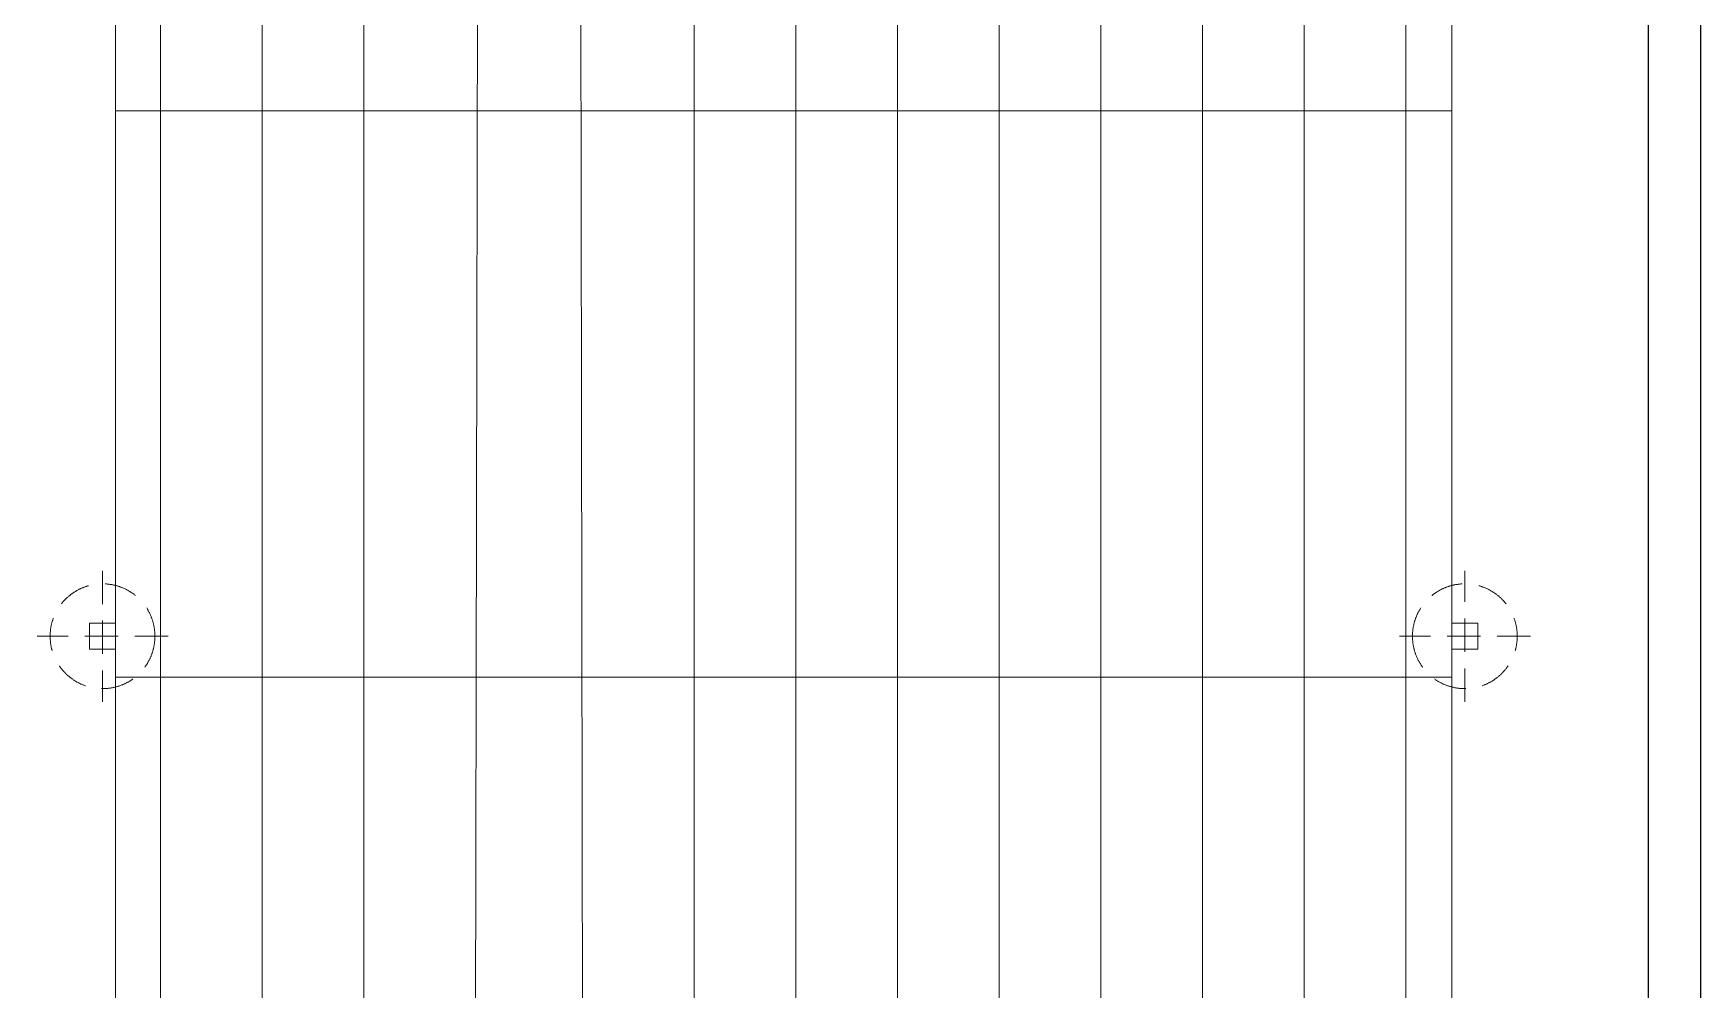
# Model space of a CAD drawing. Extents: x -3873 to 164127, y 7129 to 96529.
# Drawn here: x 75653 to 82017, y 62555 to 66205 of the extents above; entities that cross this region are included whole.
import ezdxf

# ---------------------------------------------------------------- set-up
doc = ezdxf.new("R2010")
doc.units = 0
doc.linetypes.add('HIDDEN', pattern=[9.525, 6.35, -3.175])
doc.layers.get('0').update_dxf_attribs({"linetype": 'CONTINUOUS'})
doc.layers.add('BUILDING', color=2, linetype='CONTINUOUS')
doc.layers.add('LOGISTICS', color=3, linetype='CONTINUOUS')
doc.layers.add('LAYOUT Kromeka', color=1, linetype='CONTINUOUS', lineweight=5)

# ---------------------------------------------------------------- blocks, each defined once
blk = doc.blocks.new('chilling_column100')
at = {"color": 4, "linetype": 'HIDDEN', "ltscale": 20}
for p, q in [((0, -250), (0, 250)), ((-250, 0), (250, 0))]:
    blk.add_line(p, q, dxfattribs=at)
at = {"color": 1, "linetype": 'Continuous', "ltscale": 20}
for p, q in [((50, 50), (-50, 50)), ((-50, 50), (-50, -50)), ((50, -50), (50, 50)), ((-50, -50), (50, -50))]:
    blk.add_line(p, q, dxfattribs=at)
at = {"color": 4, "linetype": 'HIDDEN', "ltscale": 20}
blk.add_circle((0, 0), 200, dxfattribs=at)

msp = doc.modelspace()

# ---------------------------------------------------------------- linework, layer by layer
at = {"layer": 'BUILDING', "color": 2, "linetype": 'BYBLOCK'}
msp.add_line((81816.8, 70930), (81816.8, 23010), dxfattribs=at)
at = {"layer": 'BUILDING', "color": 2}
msp.add_line((82016.8, 70930), (82016.8, 23010), dxfattribs=at)
at = {"layer": 'LAYOUT Kromeka', "color": 4, "ltscale": 20}
for p, q in [((75966.8, 69841.7), (75966.8, 39597.7)), ((81066.8, 69841.7), (81066.8, 39597.7)), ((81066.8, 65909), (75966.8, 65909)), ((75966.8, 63747.7), (81066.8, 63747.7))]:
    msp.add_line(p, q, dxfattribs=at)
at = {"layer": 'LAYOUT Kromeka', "ltscale": 20}
for p, q in [((76526.6, 68909), (76526.6, 40530)), ((76914.6, 68909), (76914.6, 40530)), ((78175.6, 68909), (78175.6, 40530)), ((78563.6, 68909), (78563.6, 40530)), ((78951.6, 68909), (78951.6, 40530)), ((79339.6, 68909), (79339.6, 40530)), ((79727.6, 68909), (79727.6, 40530)), ((80115.6, 68909), (80115.6, 40530)), ((80503.6, 68909), (80503.6, 40530)), ((80891.9, 68909), (80891.9, 40530)), ((77351.1, 68336.5), (77302.6, 40530)), ((77739.1, 68336.5), (77787.6, 40530)), ((76138.6, 67164.4), (76138.6, 40530))]:
    msp.add_line(p, q, dxfattribs=at)
at = {"layer": 'LOGISTICS', "color": 2}
msp.add_lwpolyline([(69216.8, 70930), (81816.8, 70930), (81816.8, 39180), (69216.8, 39180)], close=True, dxfattribs=at)

# ---------------------------------------------------------------- block references
at = {"layer": 'LAYOUT Kromeka', "color": 4, "ltscale": 20, "rotation": 180}
msp.add_blockref('chilling_column100', (75916.8, 63903.7), dxfattribs=at)
at = {"layer": 'LAYOUT Kromeka', "color": 2, "ltscale": 20, "xscale": -1}
msp.add_blockref('chilling_column100', (81116.8, 63903.7), dxfattribs=at)

doc.saveas('drawing.dxf')
